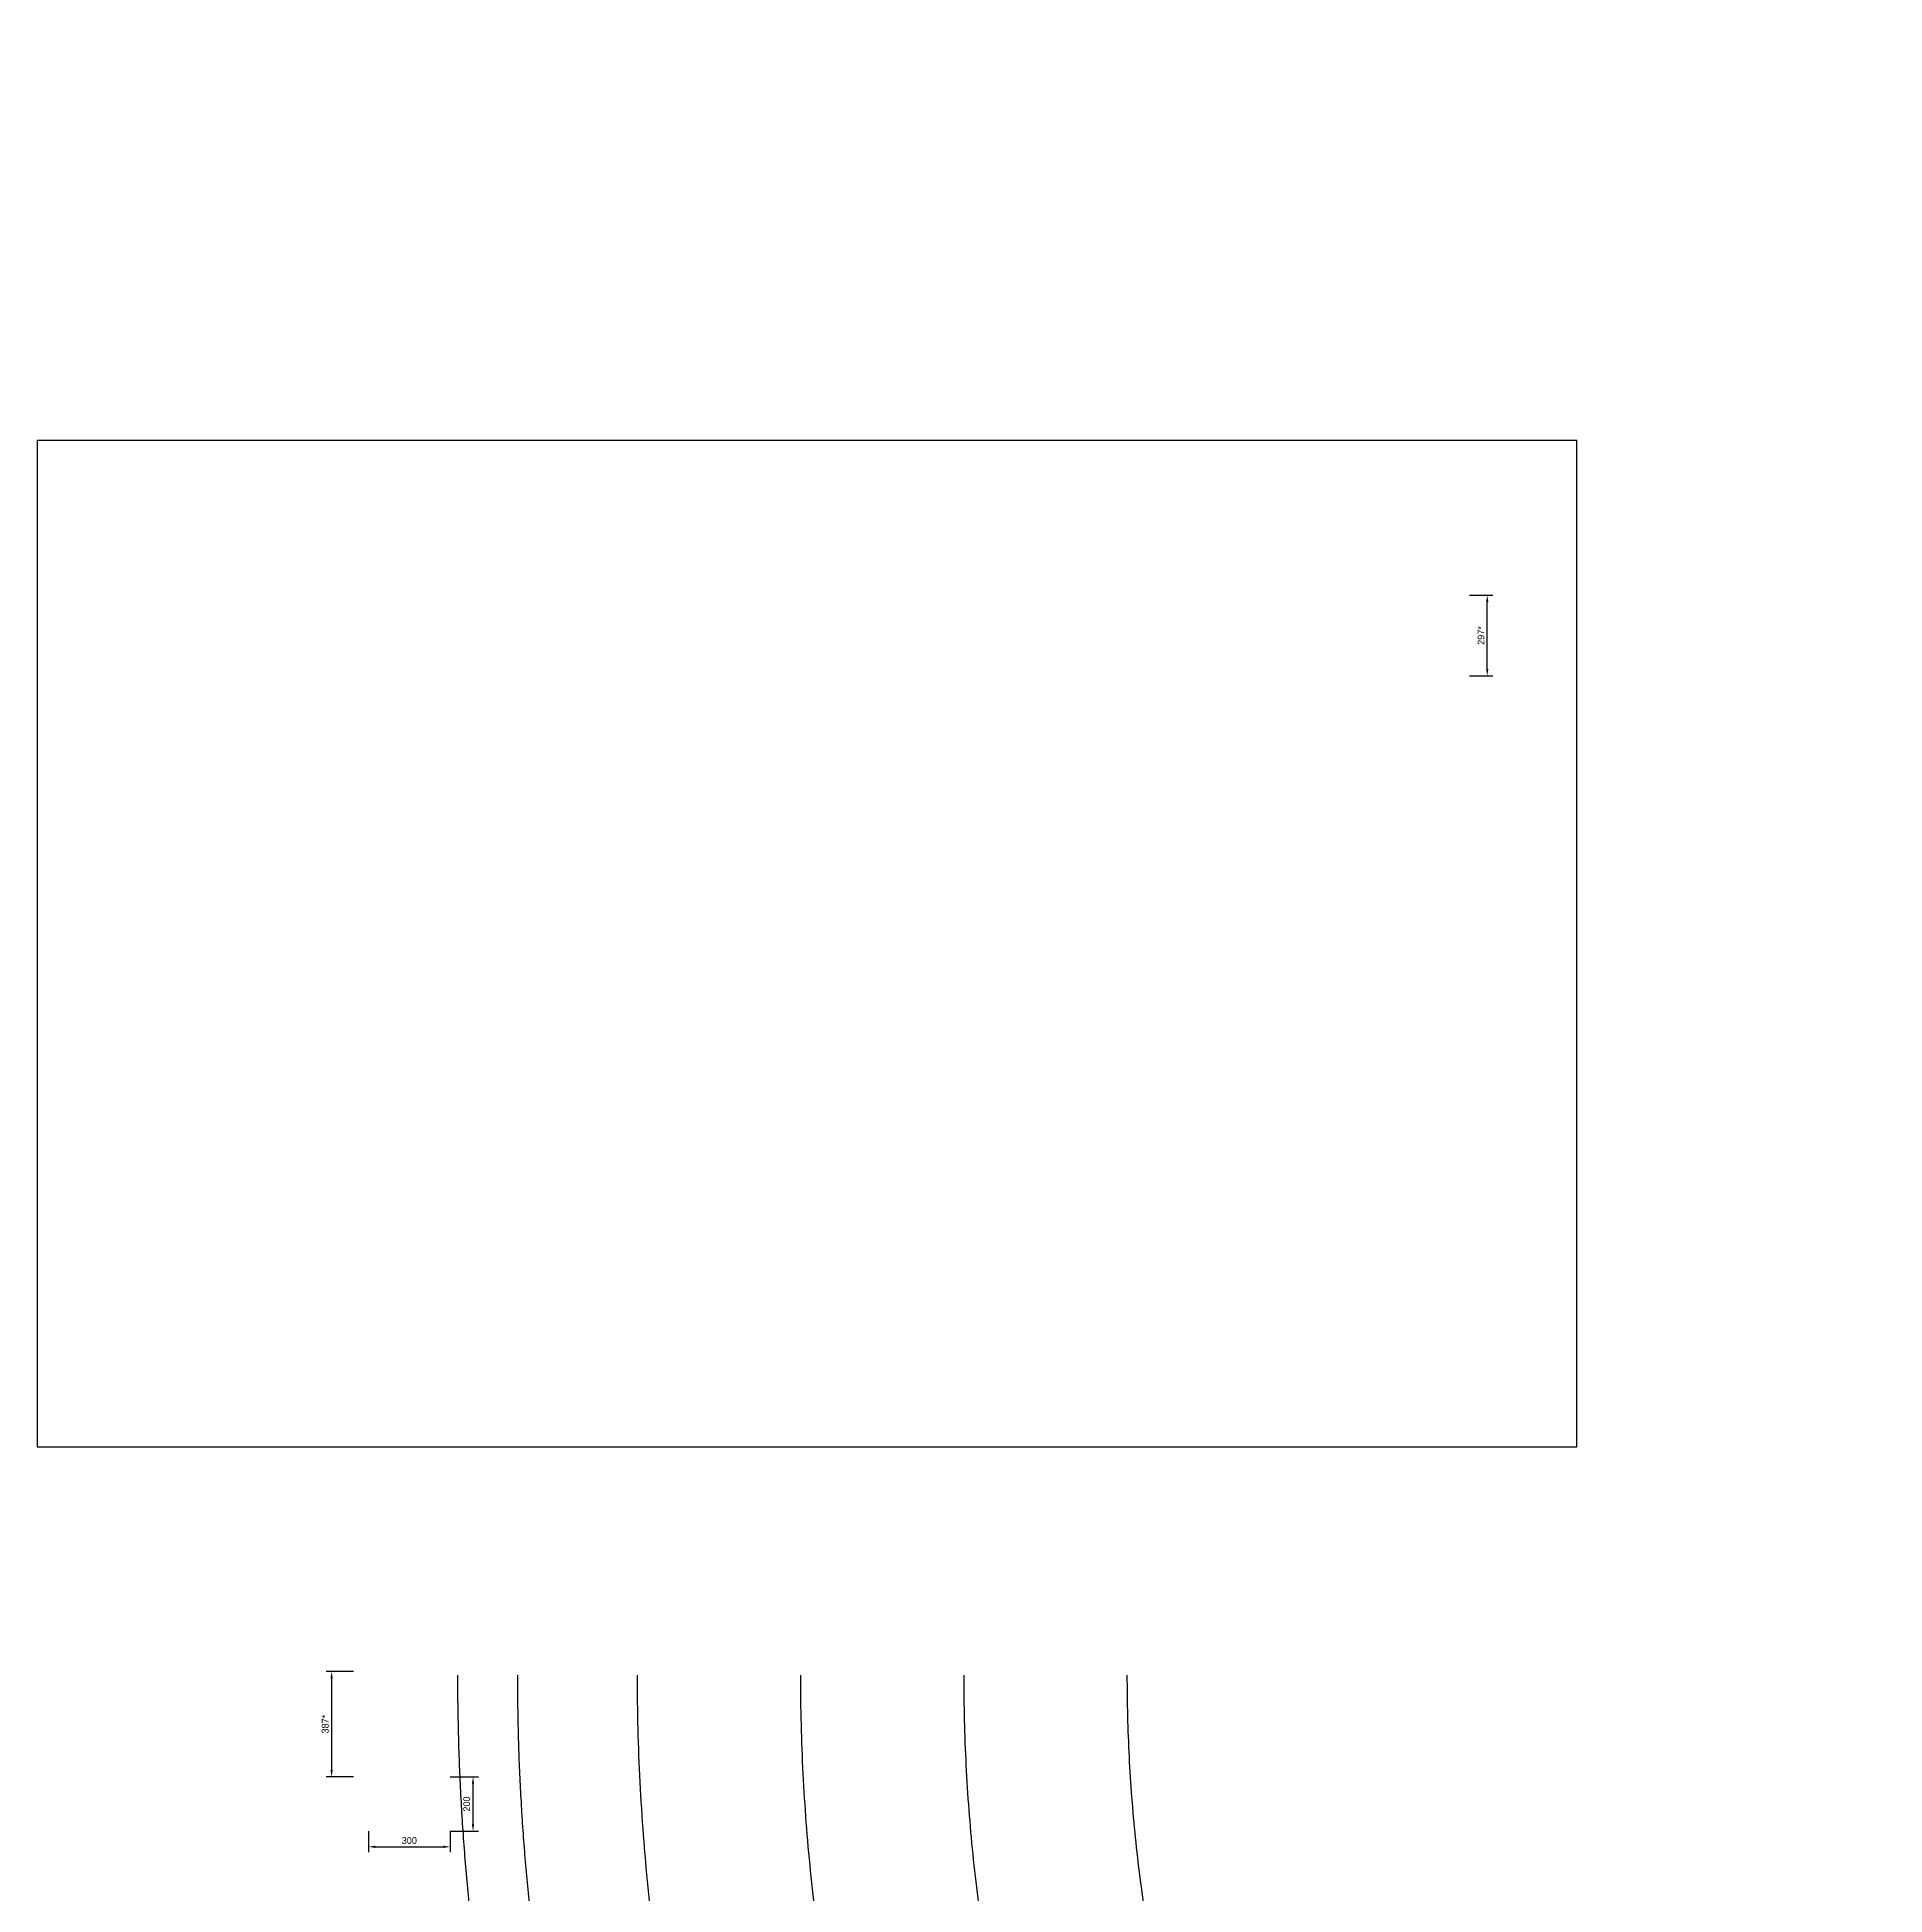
# Model space of a CAD drawing. Header units: millimetres. Extents: x -46731 to -19574, y -35129 to 2508.
# Drawn here: x -46731 to -39942, y -27641 to -20814 of the extents above; entities that cross this region are included whole.
import ezdxf

# ---------------------------------------------------------------- set-up
doc = ezdxf.new("R2010")
doc.units = ezdxf.units.MM
doc.header["$PDMODE"] = 34
doc.header["$PDSIZE"] = 25
doc.linetypes.add('ACAD_ISO10W100', pattern=[18.5, 12, -3, 0.5, -3])
doc.layers.get('Defpoints').update_dxf_attribs({"color": 254})
doc.layers.add('08 Размеры потолочных конструкций', color=7, linetype='Continuous')
doc.layers.add('100 noprint', color=1, linetype='Continuous', plot=False)
doc.styles.get("Standard").update_dxf_attribs({"font": ''})
doc.styles.get('Standard').set_extended_font_data('Ubuntu')
doc.dimstyles.new('ISO-25', dxfattribs={"dimtxt": 2.5, "dimasz": 2.5, "dimexe": 1.25, "dimexo": 0.625, "dimtad": 1, "dimtxsty": 'Standard', "dimcen": 2.5, "dimadec": 0, "dimazin": 0, "dimtfac": 1, "dimtmove": 0, "dimatfit": 3, "dimfxl": 1, "dimarcsym": 0})

# ---------------------------------------------------------------- blocks, each defined once
blk = doc.blocks.new('*D46')
at = {"layer": '08 Размеры потолочных конструкций', "color": 0, "lineweight": -2, "transparency": 16777216}
for p, q in [((-45568.7, -26820.7), (-45669.5, -26820.7)), ((-45649.5, -26845.7), (-45649.5, -27182.7)), ((-45568.7, -27207.7), (-45669.5, -27207.7))]:
    blk.add_line(p, q, dxfattribs=at)
at = {"layer": '08 Размеры потолочных конструкций', "color": 0, "transparency": 16777216}
for points in [[(-45645.3, -26845.7), (-45653.7, -26845.7), (-45649.5, -26820.7)], [(-45653.7, -27182.7), (-45645.3, -27182.7), (-45649.5, -27207.7)]]:
    blk.add_solid(points, dxfattribs=at)
at = {"layer": 'Defpoints', "color": 0, "transparency": 16777216}
for p in [(-45568.7, -26820.7), (-45649.5, -27207.7), (-45568.7, -27207.7)]:
    blk.add_point(p, dxfattribs=at)
at = {"layer": '08 Размеры потолочных конструкций', "color": 0, "transparency": 16777216, "insert": (-45672.6, -27014.2), "char_height": 25, "attachment_point": 5, "rotation": 90}
blk.add_mtext('387*', dxfattribs=at)
blk = doc.blocks.new('*D47')
at = {"layer": '08 Размеры потолочных конструкций', "color": 0, "lineweight": -2, "transparency": 16777216}
for p, q in [((-41468.2, -22864.6), (-41382.9, -22864.6)), ((-41402.9, -23136.6), (-41402.9, -22889.6)), ((-41468.2, -23161.6), (-41382.9, -23161.6))]:
    blk.add_line(p, q, dxfattribs=at)
at = {"layer": '08 Размеры потолочных конструкций', "color": 0, "transparency": 16777216}
for points in [[(-41398.7, -22889.6), (-41407, -22889.6), (-41402.9, -22864.6)], [(-41407, -23136.6), (-41398.7, -23136.6), (-41402.9, -23161.6)]]:
    blk.add_solid(points, dxfattribs=at)
at = {"layer": 'Defpoints', "color": 0, "transparency": 16777216}
for p in [(-41468.2, -22864.6), (-41402.9, -22864.6), (-41468.2, -23161.6)]:
    blk.add_point(p, dxfattribs=at)
at = {"layer": '08 Размеры потолочных конструкций', "color": 0, "transparency": 16777216, "insert": (-41425.7, -23013.1), "char_height": 25, "attachment_point": 5, "rotation": 90}
blk.add_mtext('297*', dxfattribs=at)
blk = doc.blocks.new('*D52')
at = {"layer": '08 Размеры потолочных конструкций', "color": 0, "lineweight": -2, "transparency": 16777216}
for p, q in [((-45513.7, -27407.7), (-45513.7, -27485)), ((-45213.7, -27407.7), (-45213.7, -27485)), ((-45488.7, -27465), (-45238.7, -27465))]:
    blk.add_line(p, q, dxfattribs=at)
at = {"layer": '08 Размеры потолочных конструкций', "color": 0, "transparency": 16777216}
for points in [[(-45488.7, -27460.8), (-45488.7, -27469.1), (-45513.7, -27465)], [(-45238.7, -27469.1), (-45238.7, -27460.8), (-45213.7, -27465)]]:
    blk.add_solid(points, dxfattribs=at)
at = {"layer": 'Defpoints', "color": 0, "transparency": 16777216}
for p in [(-45513.7, -27407.7), (-45213.7, -27407.7), (-45213.7, -27465)]:
    blk.add_point(p, dxfattribs=at)
at = {"layer": '08 Размеры потолочных конструкций', "color": 0, "transparency": 16777216, "insert": (-45363.7, -27441.9), "char_height": 25, "attachment_point": 5}
blk.add_mtext('300', dxfattribs=at)
blk = doc.blocks.new('*D53')
at = {"layer": '08 Размеры потолочных конструкций', "color": 0, "lineweight": -2, "transparency": 16777216}
for p, q in [((-45213.7, -27207.7), (-45109.6, -27207.7)), ((-45129.6, -27382.7), (-45129.6, -27232.7)), ((-45213.7, -27407.7), (-45109.6, -27407.7))]:
    blk.add_line(p, q, dxfattribs=at)
at = {"layer": '08 Размеры потолочных конструкций', "color": 0, "transparency": 16777216}
for points in [[(-45125.5, -27232.7), (-45133.8, -27232.7), (-45129.6, -27207.7)], [(-45133.8, -27382.7), (-45125.5, -27382.7), (-45129.6, -27407.7)]]:
    blk.add_solid(points, dxfattribs=at)
at = {"layer": 'Defpoints', "color": 0, "transparency": 16777216}
for p in [(-45213.7, -27207.7), (-45129.6, -27207.7), (-45213.7, -27407.7)]:
    blk.add_point(p, dxfattribs=at)
at = {"layer": '08 Размеры потолочных конструкций', "color": 0, "transparency": 16777216, "insert": (-45152.7, -27307.7), "char_height": 25, "attachment_point": 5, "rotation": 90}
blk.add_mtext('200', dxfattribs=at)

msp = doc.modelspace()

# ---------------------------------------------------------------- linework, layer by layer
at = {"layer": '100 noprint', "color": 1, "linetype": 'ACAD_ISO10W100', "lineweight": -2, "ltscale": 100}
for points in [[(-28597.208, -20814.086), (-28597.208, -26834.201, -1), (-45186.685, -26834.201)], [(-28817.208, -20814.086), (-28817.208, -26834.201, -1), (-44966.685, -26834.201)], [(-29257.208, -20814.086), (-29257.208, -26834.201, -1), (-44526.685, -26834.201)], [(-29857.208, -20814.086), (-29857.208, -26834.201, -1), (-43926.685, -26834.201)], [(-30457.208, -20814.086), (-30457.208, -26834.201, -1), (-43326.685, -26834.201)], [(-31057.208, -20814.086), (-31057.208, -26834.201, -1), (-42726.685, -26834.201)]]:
    msp.add_lwpolyline(points, format="xyb", dxfattribs=at)
at = {"layer": '100 noprint', "lineweight": -2}
msp.add_lwpolyline([(-46731.296, -22296.722), (-46731.296, -25995.48), (-41073.378, -25995.48), (-41073.378, -22296.722)], close=True, dxfattribs=at)

# ---------------------------------------------------------------- dimensions: what is measured, and where the dimension line sits
at = {"layer": '08 Размеры потолочных конструкций'}
for base, p1, p2, override, picture, middle in [((-41402.869, -22864.627), (-41468.245, -23161.627), (-41468.245, -22864.627), {"dimtxt": 25, "dimasz": 25, "dimexe": 20, "dimexo": 0, "dimgap": 10, "dimdec": 0, "dimpost": '*'}, '*D47', (-41425.694, -23013.127)), ((-45649.495, -27207.701), (-45568.685, -26820.701), (-45568.685, -27207.701), {"dimtxt": 25, "dimasz": 25, "dimexe": 20, "dimexo": 0, "dimgap": 10, "dimdec": 0, "dimpost": '*'}, '*D46', (-45672.554, -27014.201)), ((-45129.625, -27207.701), (-45213.685, -27407.701), (-45213.685, -27207.701), {"dimtxt": 25, "dimasz": 25, "dimexe": 20, "dimexo": 0, "dimgap": 10, "dimdec": 0}, '*D53', (-45152.684, -27307.701))]:
    dim = msp.add_linear_dim(base=base, p1=p1, p2=p2, angle=90, dimstyle='ISO-25', override=override, dxfattribs=at)
    dim.commit()
    dim.dimension.update_dxf_attribs({"geometry": picture, "text_midpoint": middle})
dim = msp.add_linear_dim(base=(-45213.685, -27464.962), p1=(-45513.685, -27407.701), p2=(-45213.685, -27407.701), dimstyle='ISO-25', override={"dimtxt": 25, "dimasz": 25, "dimexe": 20, "dimexo": 0, "dimgap": 10, "dimdec": 0, "dimpost": ''}, dxfattribs=at)
dim.commit()
dim.dimension.update_dxf_attribs({"geometry": '*D52', "text_midpoint": (-45363.685, -27441.903)})

doc.saveas('drawing.dxf')
